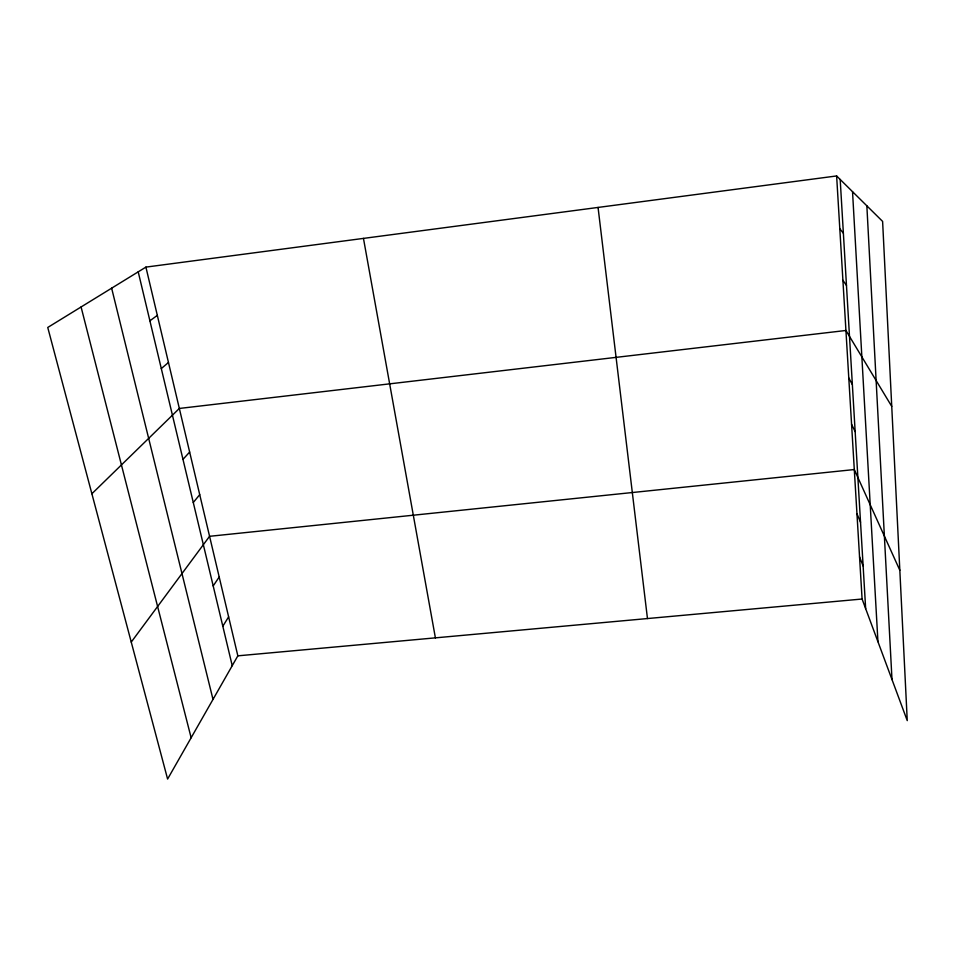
<?xml version="1.0" encoding="UTF-8"?>
<svg xmlns="http://www.w3.org/2000/svg" width="955" height="955" viewBox="0 0 955 955"><rect width="100%" height="100%" fill="white"/><g stroke="black" fill="none" stroke-linecap="round" stroke-linejoin="round"><path stroke-width="1.43" d="M145.912 267.113L237.843 655.834L167.603 779.053L47.75 327.47L145.912 267.113L836.628 175.947L882.611 221.405L907.25 720.631L862.09 599.024L836.628 175.947M222.813 626.241L228.627 616.858M213.192 585.928L219.196 577.023M131.253 642.082L209.575 536.304L854.295 469.55L899.825 570.278M193.28 502.521L199.714 494.654M182.978 459.367L189.639 452.049M91.883 493.747L179.337 408.454L845.927 330.478L891.743 406.4M161.3 368.582L168.462 362.482M149.899 320.808L157.324 315.377M237.843 655.834L862.09 599.024M839.803 228.806L843.372 233.175M842.907 280.293L846.476 285.461M848.78 377.965L852.361 384.59M851.574 424.318L855.155 431.6M856.957 513.73L860.527 522.23M859.548 556.872L863.117 565.945M81.08 306.973L191.143 737.761M111.639 288.183L213.001 699.406M138.212 271.841L232.232 665.671M363.461 238.392L435.396 637.856M598.057 207.438L647.466 618.553M840.185 179.468L865.66 608.633M852.529 191.669L877.943 641.7M866.854 205.826L891.994 679.566"/></g></svg>
